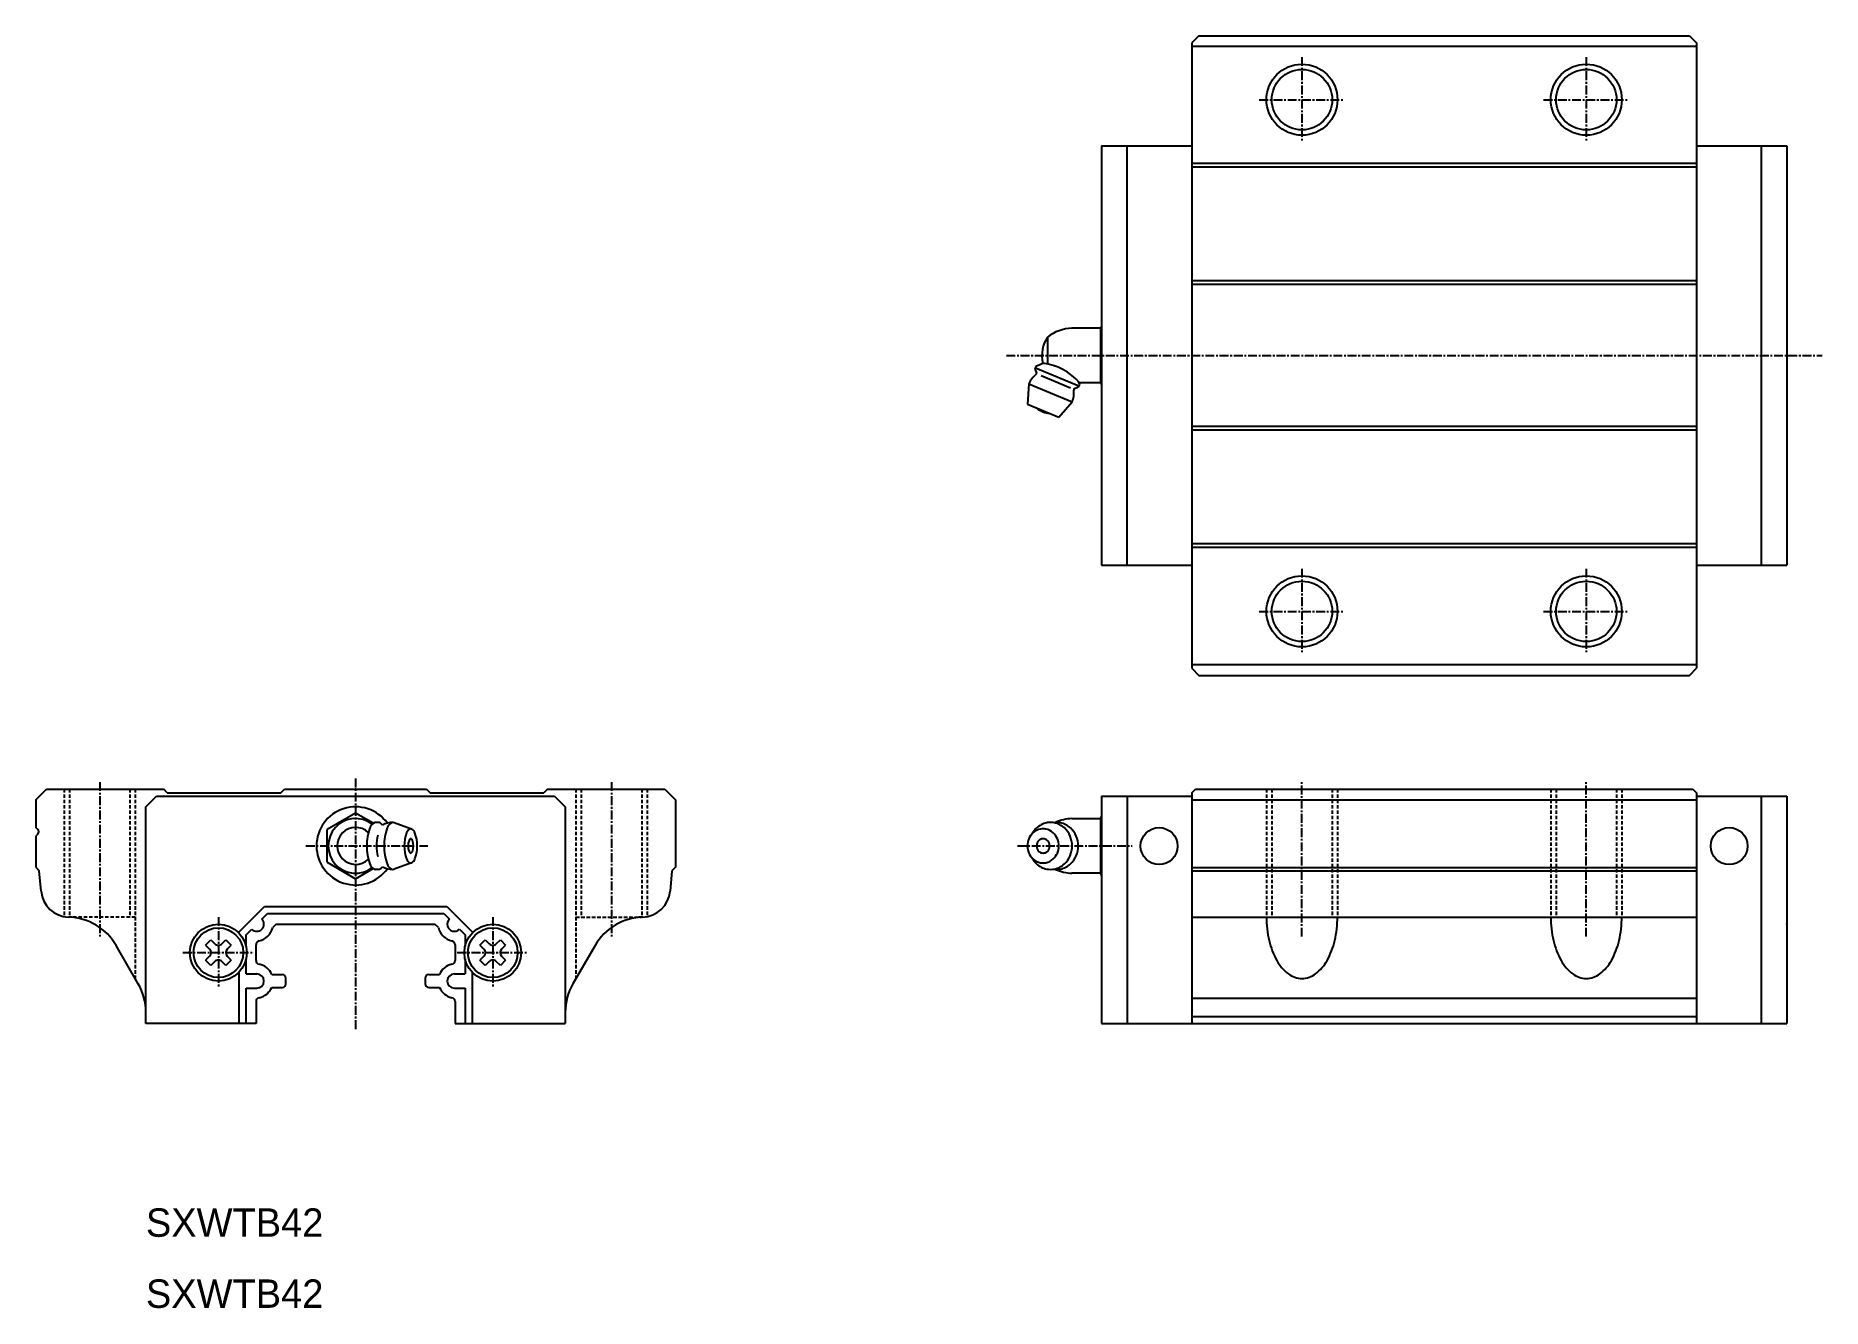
# Model space of a CAD drawing. Extents: x -6 to 246, y 10 to 189.
import ezdxf

# ---------------------------------------------------------------- set-up
doc = ezdxf.new("R2010")
doc.units = 0
doc.linetypes.add('CENTER', pattern=[2, 1.25, -0.25, 0.25, -0.25])
doc.linetypes.add('DASHED', pattern=[0.75, 0.5, -0.25])
doc.layers.get('0').update_dxf_attribs({"linetype": 'CONTINUOUS'})
doc.layers.add('CENTER', color=1, linetype='CENTER')

msp = doc.modelspace()

# ---------------------------------------------------------------- linework, layer by layer
at = {"color": 7, "linetype": 'CONTINUOUS'}
for p, q in [((158.1414, 188.999802), (157.141254, 187.999413)), ((158.141583, 189), (227.141165, 189)), ((227.141204, 188.999947), (228.141249, 187.999901)), ((228.141196, 187.499954), (157.14124, 187.499954)), ((157.14126, 187.99942), (157.14126, 99.999954)), ((228.141257, 187.999908), (228.141257, 100.000031)), ((144.44126, 173.5), (157.14126, 173.5)), ((144.44126, 173.499969), (144.44126, 114.5)), ((148.04125, 114.500046), (148.04125, 173.499985)), ((228.141257, 173.5), (240.841254, 173.5)), ((237.241171, 173.499939), (237.241171, 114.5)), ((240.841254, 173.499969), (240.841254, 114.499985)), ((228.141211, 170.999954), (157.14124, 170.999954)), ((228.141211, 170.499954), (157.14124, 170.499954)), ((228.141211, 154.499954), (157.14124, 154.499954)), ((228.141211, 153.999954), (157.14124, 153.999954)), ((136.841255, 146.599991), (136.841255, 142.819427)), ((144.284467, 147.849991), (140.284464, 147.849991)), ((144.284467, 147.849991), (144.284467, 140.149994)), ((144.44126, 148.121536), (144.284476, 147.849976)), ((135.070822, 142.072151), (135.282023, 141.562271)), ((135.223909, 142.441696), (135.070838, 142.072151)), ((135.147364, 142.256927), (141.244974, 139.731209)), ((136.345888, 142.906456), (135.2239, 142.441711)), ((135.931715, 141.17437), (140.077966, 139.45694)), ((134.211158, 139.996742), (134.009404, 137.157852)), ((134.211171, 139.996742), (140.308766, 137.471031)), ((141.168433, 139.546448), (140.658534, 139.335243)), ((141.137475, 140.360283), (141.3215, 139.916008)), ((141.321505, 139.915993), (141.168434, 139.546448)), ((144.284467, 140.149994), (141.321503, 140.149994)), ((144.28446, 140.149986), (144.441267, 139.878387)), ((134.00942, 137.157837), (138.444029, 135.320961)), ((138.44402, 135.320953), (140.30876, 137.471016)), ((228.141211, 133.999969), (157.14124, 133.999969)), ((228.141211, 133.499969), (157.14124, 133.499969)), ((228.141211, 117.499985), (157.14124, 117.499985)), ((228.141211, 116.999985), (157.14124, 116.999985)), ((144.44126, 114.5), (157.14126, 114.5)), ((228.141257, 114.5), (240.841254, 114.5)), ((228.141196, 100.499985), (157.14124, 100.499985)), ((157.141264, 99.99995), (158.141235, 98.999981)), ((158.141222, 99), (227.141196, 99)), ((227.141173, 98.999969), (228.141249, 100.000042)), ((-5.5, 81.483933), (-3.983929, 83.000011)), ((-3.983932, 83), (12.484009, 83)), ((13.000038, 82.483971), (12.500038, 82.983971)), ((29.000007, 82.483994), (29.516002, 83.000004)), ((29.516006, 83), (49.483973, 83)), ((49.483976, 83.000004), (50.000005, 82.483963)), ((66.499994, 82.984001), (65.999994, 82.484001)), ((66.515991, 83), (82.983932, 83)), ((82.983929, 83.000011), (84.5, 81.483929)), ((157.141237, 82.483974), (157.65726, 82.999996)), ((157.657262, 83), (227.625174, 83)), ((227.625174, 82.999998), (228.141181, 82.483976)), ((-5.5, 81.483933), (-5.5, 77.60524)), ((10, 80.483997), (11.500017, 81.984005)), ((10, 50), (10, 80.483978)), ((11.500015, 81.983978), (67.5, 81.983978)), ((13, 82.483978), (29.000015, 82.483978)), ((49.999985, 82.483978), (66, 82.483978)), ((67.500011, 81.983986), (69.000011, 80.483986)), ((69, 80.483978), (69, 50)), ((84.5, 81.483929), (84.5, 72.000011)), ((144.44126, 81.983994), (157.141242, 81.983994)), ((144.44126, 81.983994), (144.44126, 50)), ((148.041251, 81.983994), (148.041251, 50.000015)), ((157.141242, 81.483978), (228.141242, 81.483978)), ((157.14126, 82.483994), (157.14126, 50)), ((228.141242, 81.983994), (240.841254, 81.983994)), ((228.141257, 82.483902), (228.141257, 50)), ((237.241233, 81.983994), (237.241233, 50.000015)), ((240.841254, 81.983994), (240.841254, 50)), ((39.500009, 79.618839), (35.499993, 77.309429)), ((41.987473, 78.18269), (39.500002, 79.618832)), ((42.690669, 78.299988), (42.321116, 78.299988)), ((47.387783, 77.376968), (44.940471, 78.268417)), ((140.284627, 78.850021), (144.284486, 78.850021)), ((144.284486, 78.850021), (144.284486, 71.150009)), ((144.28449, 78.850021), (144.441259, 79.121553)), ((-5.189354, 77.294579), (-5.500004, 77.605225)), ((-5.5, 76.362778), (-5.5, 72)), ((-5.189384, 76.673401), (-5.499996, 76.36277)), ((35.499986, 72.690582), (35.499986, 77.309402)), ((134.442373, 76.42475), (134.806487, 76.959018)), ((134.806498, 73.041042), (134.442385, 73.57531)), ((134.806502, 73.041045), (134.822316, 73.018031)), ((-5.500004, 72.000015), (-5.001503, 71.501511)), ((-4.750748, 68.635391), (-5.001503, 71.501518)), ((35.499985, 72.690567), (39.500001, 70.381157)), ((39.499996, 70.381157), (41.98748, 71.817307)), ((42.690669, 71.699997), (42.321116, 71.699997)), ((47.387788, 72.623077), (44.938008, 71.730728)), ((83.999989, 71.484032), (83.750763, 68.635391)), ((84.5, 72.000011), (84.001503, 71.501511)), ((144.284486, 71.150009), (140.284627, 71.150009)), ((144.441261, 70.878471), (144.284484, 71.150016)), ((157.141242, 71.984009), (228.141242, 71.984009)), ((157.141242, 71.484024), (228.141242, 71.484024)), ((23.021313, 62.819534), (26.685761, 66.483986)), ((26.307112, 64.691101), (27.100006, 65.483994)), ((26.685745, 66.483978), (52.314255, 66.483978)), ((27.099991, 65.483978), (51.900009, 65.483978)), ((51.900004, 65.483986), (52.6929, 64.691086)), ((52.314249, 66.483971), (55.978697, 62.819527)), ((24.100003, 62.483994), (24.892898, 63.276886)), ((28.340914, 64.000008), (27.840878, 63.499977)), ((28.340909, 64), (50.659177, 64)), ((51.159186, 63.5), (50.659172, 64.000008)), ((54.107113, 63.276878), (54.900007, 62.483978)), ((157.141242, 64.985886), (228.141257, 64.985886)), ((8.928242, 55.582069), (5.797909, 61.003967)), ((18.391233, 61.050087), (18.962358, 60.478966)), ((18.391237, 61.050087), (19.13394, 61.792793)), ((19.133924, 61.792778), (19.70505, 61.221657)), ((20.694998, 61.221664), (21.266123, 61.792786)), ((21.266121, 61.792793), (22.008821, 61.050087)), ((21.4377, 60.478958), (22.008825, 61.050087)), ((24.099991, 60.872894), (24.099991, 62.483978)), ((25.499969, 58.897598), (25.499969, 61.102402)), ((53.499985, 61.102402), (53.499985, 58.897598)), ((54.900009, 62.483978), (54.900009, 60.872894)), ((56.991198, 61.050087), (57.562323, 60.478958)), ((56.991199, 61.050087), (57.7339, 61.792793)), ((57.733898, 61.792786), (58.305023, 61.221664)), ((59.29496, 61.221664), (59.866087, 61.792793)), ((59.866093, 61.792801), (60.608795, 61.050095)), ((60.037663, 60.478966), (60.608788, 61.050087)), ((73.202103, 61.003929), (70.071777, 55.582047)), ((18.962351, 59.489014), (18.391226, 58.917892)), ((19.133923, 58.175194), (18.391232, 58.917885)), ((19.705053, 58.746315), (19.133926, 58.175186)), ((21.266121, 58.175179), (20.694994, 58.746307)), ((22.008818, 58.917892), (21.266115, 58.175194)), ((22.008821, 58.917885), (21.437696, 59.489006)), ((24.099991, 56.983978), (24.099991, 59.095078)), ((54.900009, 59.095078), (54.900009, 56.983978)), ((57.562315, 59.489021), (56.991188, 58.917892)), ((57.733894, 58.175201), (56.991194, 58.917908)), ((58.305016, 58.746315), (57.733891, 58.175194)), ((59.866095, 58.175186), (59.29497, 58.746315)), ((60.608789, 58.917908), (59.866089, 58.175201)), ((60.608795, 58.917892), (60.03767, 59.489014)), ((23.099991, 50), (23.099991, 57.228973)), ((24.099991, 56.983978), (25.599991, 56.983978)), ((27.71048, 56.90004), (29.199966, 56.90004)), ((29.699951, 55.600021), (29.699951, 56.40004)), ((49.300049, 56.40004), (49.300049, 55.600021)), ((49.800034, 56.90004), (51.28952, 56.90004)), ((53.400009, 56.983978), (54.900009, 56.983978)), ((55.900009, 57.228973), (55.900009, 50)), ((24.099991, 54.983978), (25.599991, 54.983978)), ((24.099991, 50), (24.099991, 54.983978)), ((25.5, 53.102402), (25.5, 50)), ((27.71048, 55.100037), (29.199966, 55.100037)), ((49.800034, 55.100037), (51.28952, 55.100037)), ((53.400009, 54.983978), (54.900009, 54.983978)), ((53.5, 53.102402), (53.5, 50)), ((54.900009, 54.983978), (54.900009, 50)), ((157.141242, 53.582077), (228.141257, 53.582077)), ((157.141242, 50.984024), (228.141257, 50.984024)), ((25.5, 50), (10, 50)), ((53.5, 50), (69, 50)), ((144.44126, 50), (240.841254, 50))]:
    msp.add_line(p, q, dxfattribs=at)
at = {"color": 3, "linetype": 'DASHED'}
for p, q in [((-1.5, 83), (-1.5, 65.0679)), ((-0.75, 83), (-0.75, 64.9963)), ((7.75, 83), (7.75, 64.9963)), ((8.5, 83), (8.5, 56.3398)), ((70.5, 83), (70.5, 56.3398)), ((71.25, 83), (71.25, 64.9963)), ((79.75, 83), (79.75, 64.9963)), ((80.5, 83), (80.5, 65.0679)), ((167.641257, 83), (167.641257, 65.0019)), ((168.391257, 83), (168.391257, 65.0019)), ((176.891257, 83), (176.891257, 65.0019)), ((177.641257, 83), (177.641257, 65.0019)), ((207.641257, 83), (207.641257, 65.0019)), ((208.391257, 83), (208.391257, 65.0019)), ((216.891257, 83), (216.891257, 65.0019)), ((217.641257, 83), (217.641257, 65.0019)), ((8.5, 64.9963), (-0.743, 64.9963)), ((70.5, 64.9963), (79.743, 64.9963))]:
    msp.add_line(p, q, dxfattribs=at)
at = {"color": 7, "linetype": 'CONTINUOUS'}
for points in [[(167.641257, 65.0019, 0.057162), (168.022257, 61.6873, 0.071302), (169.105257, 58.8773, 0.09991), (170.728257, 56.9997, 0.167456), (172.641257, 56.3404, 0.167456), (174.554257, 56.9997, 0.09991), (176.177257, 58.8773, 0.071302), (177.260257, 61.6873, 0.057162), (177.641257, 65.0019)], [(207.641257, 65.0019, 0.057162), (208.022257, 61.6873, 0.071302), (209.105257, 58.8773, 0.09991), (210.728257, 56.9997, 0.167456), (212.641257, 56.3404, 0.167456), (214.554257, 56.9997, 0.09991), (216.177257, 58.8773, 0.071302), (217.260257, 61.6873, 0.057162), (217.641257, 65.0019)]]:
    msp.add_lwpolyline(points, format="xyb", dxfattribs=at)
at = {"color": 3, "linetype": 'CONTINUOUS'}
for centre in [(172.641257, 180), (212.641257, 180), (172.641257, 108), (212.641257, 108)]:
    msp.add_circle(centre, 5, dxfattribs=at)
at = {"color": 7, "linetype": 'CONTINUOUS'}
for centre, radius in [((172.641257, 180), 4.25), ((212.641257, 180), 4.25), ((172.641257, 108), 4.25), ((212.641257, 108), 4.25), ((152.541236, 74.983994), 2.599999), ((232.741248, 74.983994), 2.599999), ((20.200012, 59.983978), 4), ((20.200012, 59.983978), 3.5), ((58.799988, 59.983978), 4), ((58.799988, 59.983978), 3.5)]:
    msp.add_circle(centre, radius, dxfattribs=at)
for centre, radius, start, end in [((140.756606, 143.999985), 4.699998, 146.413773, 193.178802), ((140.512586, 141.85434), 5.999997, 92.178871, 127.726128), ((137.259956, 138.733887), 3.300001, 128.163956, 157.499863), ((135.097252, 141.485733), 0.200001, 308.164124, 22.500431), ((135.210159, 134.987488), 7.999998, 40.189182, 83.034012), ((137.259956, 138.733887), 3.3, 337.5, 6.835997), ((140.735077, 139.150482), 0.2, 112.499573, 186.83548), ((137.389976, 139.04776), 3.2, 229.290024, 265.709991), ((39.5, 75), 5.499999, 35.614708, 324.384949), ((39.499984, 75), 3.849999, 52.507736, 307.492126), ((42.823622, 77.053268), 1.397422, 121.100197, 160.14386), ((42.32112, 77.795181), 0.504785, 90.903221, 115.752029), ((42.69067, 77.795185), 0.504781, 64.247803, 90.902878), ((42.188167, 77.053268), 1.397423, 39.428291, 58.89978), ((44.766096, 74.999985), 3.299999, 89.999985, 117.054535), ((45.2686, 77.053268), 1.397422, 121.100197, 160.14386), ((44.766098, 77.795181), 0.504783, 68.688225, 115.751984), ((137.295682, 75.352322), 2.952154, 101.036324, 132.526321), ((137.259965, 75.47962), 2.820394, 89.999977, 100.819191), ((137.259965, 75.47962), 2.820394, 79.180748, 89.999977), ((138.119632, 75.47962), 2.820394, 89.999977, 98.765793), ((137.224247, 75.352322), 2.952155, 47.473614, 78.963623), ((140.512625, 72.854355), 6, 92.177719, 114.893784), ((138.119632, 75.47962), 2.820394, 79.180748, 89.999977), ((138.083915, 75.352322), 2.952155, 47.473614, 78.963623), ((-5.5, 76.983994), 0.439236, 315.00177, 45), ((39.499984, 75), 2.599998, 46.621258, 313.378754), ((48.365946, 74.999977), 7.307828, 159.761902, 200.237976), ((47.736889, 74.999985), 5.306903, 163.626266, 196.372803), ((50.810923, 74.999977), 7.307827, 159.761902, 200.237976), ((51.647473, 74.999985), 5.306899, 159.730606, 200.269379), ((47.625254, 76.49247), 1.016732, 121.051331, 160.103989), ((49.093789, 74.999985), 2.215717, 159.773712, 200.226273), ((47.412967, 75.622314), 0.423398, 121.11824, 160.158691), ((47.260573, 77.03175), 0.368222, 64.287216, 115.712646), ((47.260572, 75.847183), 0.152796, 64.233658, 115.766342), ((47.108178, 75.622314), 0.423395, 19.841335, 58.881702), ((46.895892, 76.49247), 1.016732, 19.896015, 58.948624), ((45.427354, 74.999985), 2.215717, 339.773712, 20.22628), ((42.87367, 74.999985), 5.306899, 339.730621, 20.269382), ((136.539204, 75.000015), 2.529794, 133.386063, 226.613876), ((136.252696, 75.256239), 2.147021, 101.036324, 132.526337), ((137.689632, 75.000015), 3.478466, 133.386063, 145.806793), ((136.356921, 75.000015), 1.054076, 133.386078, 226.613892), ((136.237544, 75.106773), 0.89459, 101.036369, 132.526337), ((136.22672, 75.348819), 2.051195, 79.180748, 100.819199), ((136.22672, 75.14535), 0.854661, 79.180725, 100.819214), ((136.215895, 75.106773), 0.89459, 47.473614, 78.96357), ((136.200743, 75.256239), 2.147021, 47.473598, 78.963623), ((136.096518, 75.000015), 1.054076, 313.386078, 46.613884), ((135.914235, 75.000015), 2.529794, 313.386078, 46.613884), ((136.830298, 75.000015), 3.478466, 313.386078, 46.61388), ((137.689965, 75.000015), 3.478466, 313.386078, 46.61388), ((47.625251, 73.5075), 1.016732, 199.896011, 238.948624), ((47.412965, 74.377655), 0.423395, 199.841309, 238.881699), ((47.260571, 74.152786), 0.152796, 244.233658, 295.766327), ((47.108176, 74.377655), 0.423398, 301.118256, 340.158691), ((46.89589, 73.5075), 1.016732, 301.0513, 340.103973), ((136.252696, 74.743792), 2.147021, 227.473587, 258.963623), ((137.689632, 75.000015), 3.478467, 214.652924, 226.613892), ((136.237544, 74.893257), 0.89459, 227.473618, 258.963562), ((136.22672, 74.854681), 0.854661, 259.180725, 280.819214), ((136.215895, 74.893257), 0.89459, 281.036377, 312.526337), ((136.200743, 74.743792), 2.147021, 281.036316, 312.526337), ((42.823619, 72.946701), 1.397422, 199.856125, 238.89975), ((42.321116, 72.204788), 0.504785, 244.24794, 270.393188), ((42.690672, 72.204788), 0.504788, 270.392853, 295.752045), ((42.188169, 72.946701), 1.397423, 301.10025, 320.570038), ((44.766096, 74.999985), 3.300001, 242.945496, 269.999969), ((45.268597, 72.946701), 1.397422, 199.856125, 238.89975), ((44.766094, 72.204788), 0.504785, 244.247925, 289.935181), ((47.26057, 72.968216), 0.368218, 244.286957, 295.712891), ((137.295682, 74.647709), 2.952155, 227.473618, 258.963623), ((136.22672, 74.651212), 2.051195, 259.180756, 280.819183), ((137.259965, 74.520411), 2.820394, 259.180756, 280.819183), ((138.119632, 74.520411), 2.820394, 261.237854, 280.819183), ((137.224247, 74.647709), 2.952154, 281.036316, 312.526337), ((140.512627, 77.145676), 6, 245.106216, 267.822266), ((138.083915, 74.647709), 2.952154, 281.036316, 312.526337), ((-0.765991, 68.983994), 4.000001, 185.000031, 268.350952), ((79.765991, 68.983994), 4.000001, 271.649078, 354.999969), ((-1.121826, 56.989273), 8, 29.878681, 88.325821), ((25.599991, 63.983978), 1, 225.000076, 45.000038), ((25.429932, 64.064163), 2.475997, 281.823792, 346.828949), ((53.570023, 64.064163), 2.475998, 193.171051, 258.176239), ((53.400009, 63.983978), 1, 134.999954, 314.999969), ((80.121841, 56.989273), 7.999997, 91.674156, 150.121323), ((18.467377, 59.983978), 0.699998, 315.000122, 44.999889), ((20.200012, 61.716629), 0.699998, 224.999893, 315.000122), ((21.932663, 59.983978), 0.699998, 135.000107, 224.999893), ((26.049973, 61.102402), 0.55, 101.82373, 180), ((52.949997, 61.102402), 0.55, 0, 78.176178), ((57.067352, 59.983978), 0.699998, 315.000122, 44.999889), ((58.799988, 61.716629), 0.699998, 224.999893, 315.000122), ((60.532639, 59.983978), 0.699998, 135.000107, 224.999893), ((20.200012, 58.251343), 0.699998, 44.999889, 135.000107), ((26.049973, 58.897598), 0.55, 180, 258.17627), ((25.429932, 55.935837), 2.476, 22.918196, 78.176147), ((53.570068, 55.935837), 2.475997, 101.823807, 157.081802), ((52.950027, 58.897598), 0.55, 281.823822, 0), ((58.799988, 58.251343), 0.699998, 44.999889, 135.000107), ((2.000015, 51.582047), 8, 0.000055, 30.000013), ((25.599991, 55.983978), 1, 270.000061, 90), ((29.199966, 56.400024), 0.5, 0, 90), ((29.199966, 55.600021), 0.5, 270, 0), ((49.800034, 56.400024), 0.5, 90, 180), ((49.800034, 55.600021), 0.5, 180, 270), ((53.400009, 55.983978), 1, 90, 269.999939), ((77, 51.582047), 7.999997, 149.999985, 179.999939), ((26.049973, 53.102402), 0.55, 101.82373, 180), ((25.429932, 56.064209), 2.475996, 281.82373, 337.08197), ((53.570068, 56.064209), 2.475997, 202.91803, 258.17627), ((52.950027, 53.102402), 0.55, 0, 78.176178)]:
    msp.add_arc(centre, radius, start, end, dxfattribs=at)
for p in [(144.44126, 144), (240.841254, 144), (39.5, 83), (240.841223, 64)]:
    msp.add_point(p, dxfattribs=at)
at = {"layer": 'CENTER', "color": 1, "linetype": 'CENTER'}
for p, q in [((172.641257, 186), (172.641257, 174)), ((212.641257, 186), (212.641257, 174)), ((166.641257, 180), (178.641257, 180)), ((206.641257, 180), (218.641257, 180)), ((131.056608, 144), (245.841254, 144)), ((172.641257, 114), (172.641257, 102)), ((212.641257, 114), (212.641257, 102)), ((166.641257, 108), (178.641257, 108)), ((206.641257, 108), (218.641257, 108)), ((3.5, 83.983978), (3.5, 62.246536)), ((39.5, 84.483978), (39.5, 49)), ((75.5, 83.983978), (75.5, 62.246536)), ((172.641257, 62.246552), (172.641257, 83.984009)), ((212.641257, 62.246552), (212.641257, 83.984009)), ((32.5, 75), (49.68057, 75)), ((132.62359, 75.000015), (148.741248, 75.000015)), ((20.200012, 64.983978), (20.200012, 54.983978)), ((58.799988, 64.983978), (58.799988, 54.983978)), ((15.200012, 59.983978), (25.200012, 59.983978)), ((53.799988, 59.983978), (63.799988, 59.983978))]:
    msp.add_line(p, q, dxfattribs=at)

# ---------------------------------------------------------------- texts
at = {"color": 7, "linetype": 'CONTINUOUS'}
for p in [(10, 20), (10, 10)]:
    msp.add_text('SXWTB42', height=4, dxfattribs=at).set_placement(p)

doc.saveas('drawing.dxf')
